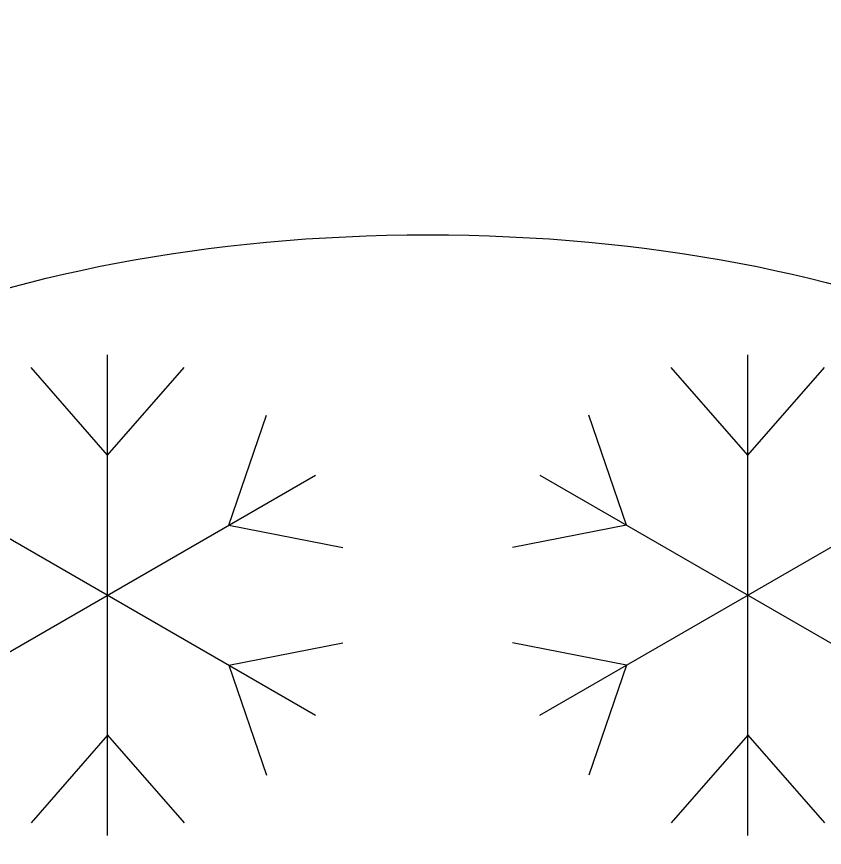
# Model space of a CAD drawing. Header units: millimetres. Extents: x -1 to 1346, y -1098 to 1.
# Drawn here: x 942.3 to 1144.1, y -563 to -355.5 of the extents above; entities that cross this region are included whole.
import ezdxf

# ---------------------------------------------------------------- set-up
doc = ezdxf.new("R2010")
doc.units = ezdxf.units.MM
doc.layers.add('IQ_200_3D', color=1, linetype='Continuous')
doc.layers.add('IQ_204_2D', color=7, linetype='Continuous')

# ---------------------------------------------------------------- blocks, each defined once
blk = doc.blocks.new('ice_freezer')
at = {"layer": 'IQ_204_2D'}
for p, q in [((-80, -60), (-80, 60)), ((80, -60), (80, 60)), ((-80, 35), (-99.12, 56.87)), ((-80, 35), (-60.88, 56.87)), ((80, 35), (60.88, 56.87)), ((80, 35), (99.12, 56.87)), ((-49.69, 17.5), (-40.3, 44.99)), ((49.69, 17.5), (40.3, 44.99)), ((-131.96, 30), (-28.04, -30)), ((-131.96, -30), (-28.04, 30)), ((28.04, -30), (131.96, 30)), ((28.04, 30), (131.96, -30)), ((-49.69, 17.5), (-21.19, 11.88)), ((49.69, 17.5), (21.19, 11.88)), ((-49.69, -17.5), (-21.19, -11.88)), ((49.69, -17.5), (21.19, -11.88)), ((-49.69, -17.5), (-40.3, -44.99)), ((49.69, -17.5), (40.3, -44.99)), ((-80, -35), (-99.12, -56.87)), ((-80, -35), (-60.88, -56.87)), ((80, -35), (60.88, -56.87)), ((80, -35), (99.12, -56.87))]:
    blk.add_line(p, q, dxfattribs=at)
blk.add_ellipse((0, 0), major_axis=(-200, 0), ratio=0.45, dxfattribs=at)

msp = doc.modelspace()

# ---------------------------------------------------------------- linework, layer by layer
at = {"layer": 'IQ_200_3D'}
for points in [[(1345, -700, 850), (0, -700, 850), (0, 0, 850), (1345, 0, 850)], [(1345, 0, 900), (0, 0, 900), (0, -700, 900), (1345, -700, 900)], [(1343, -645, 150), (2, -645, 150), (2, 0, 150), (1343, 0, 150)]]:
    msp.add_3dface(points, dxfattribs=at)

# ---------------------------------------------------------------- block references
at = {"layer": 'IQ_204_2D'}
msp.add_blockref('ice_freezer', (1045, -500), dxfattribs=at)

doc.saveas('drawing.dxf')
